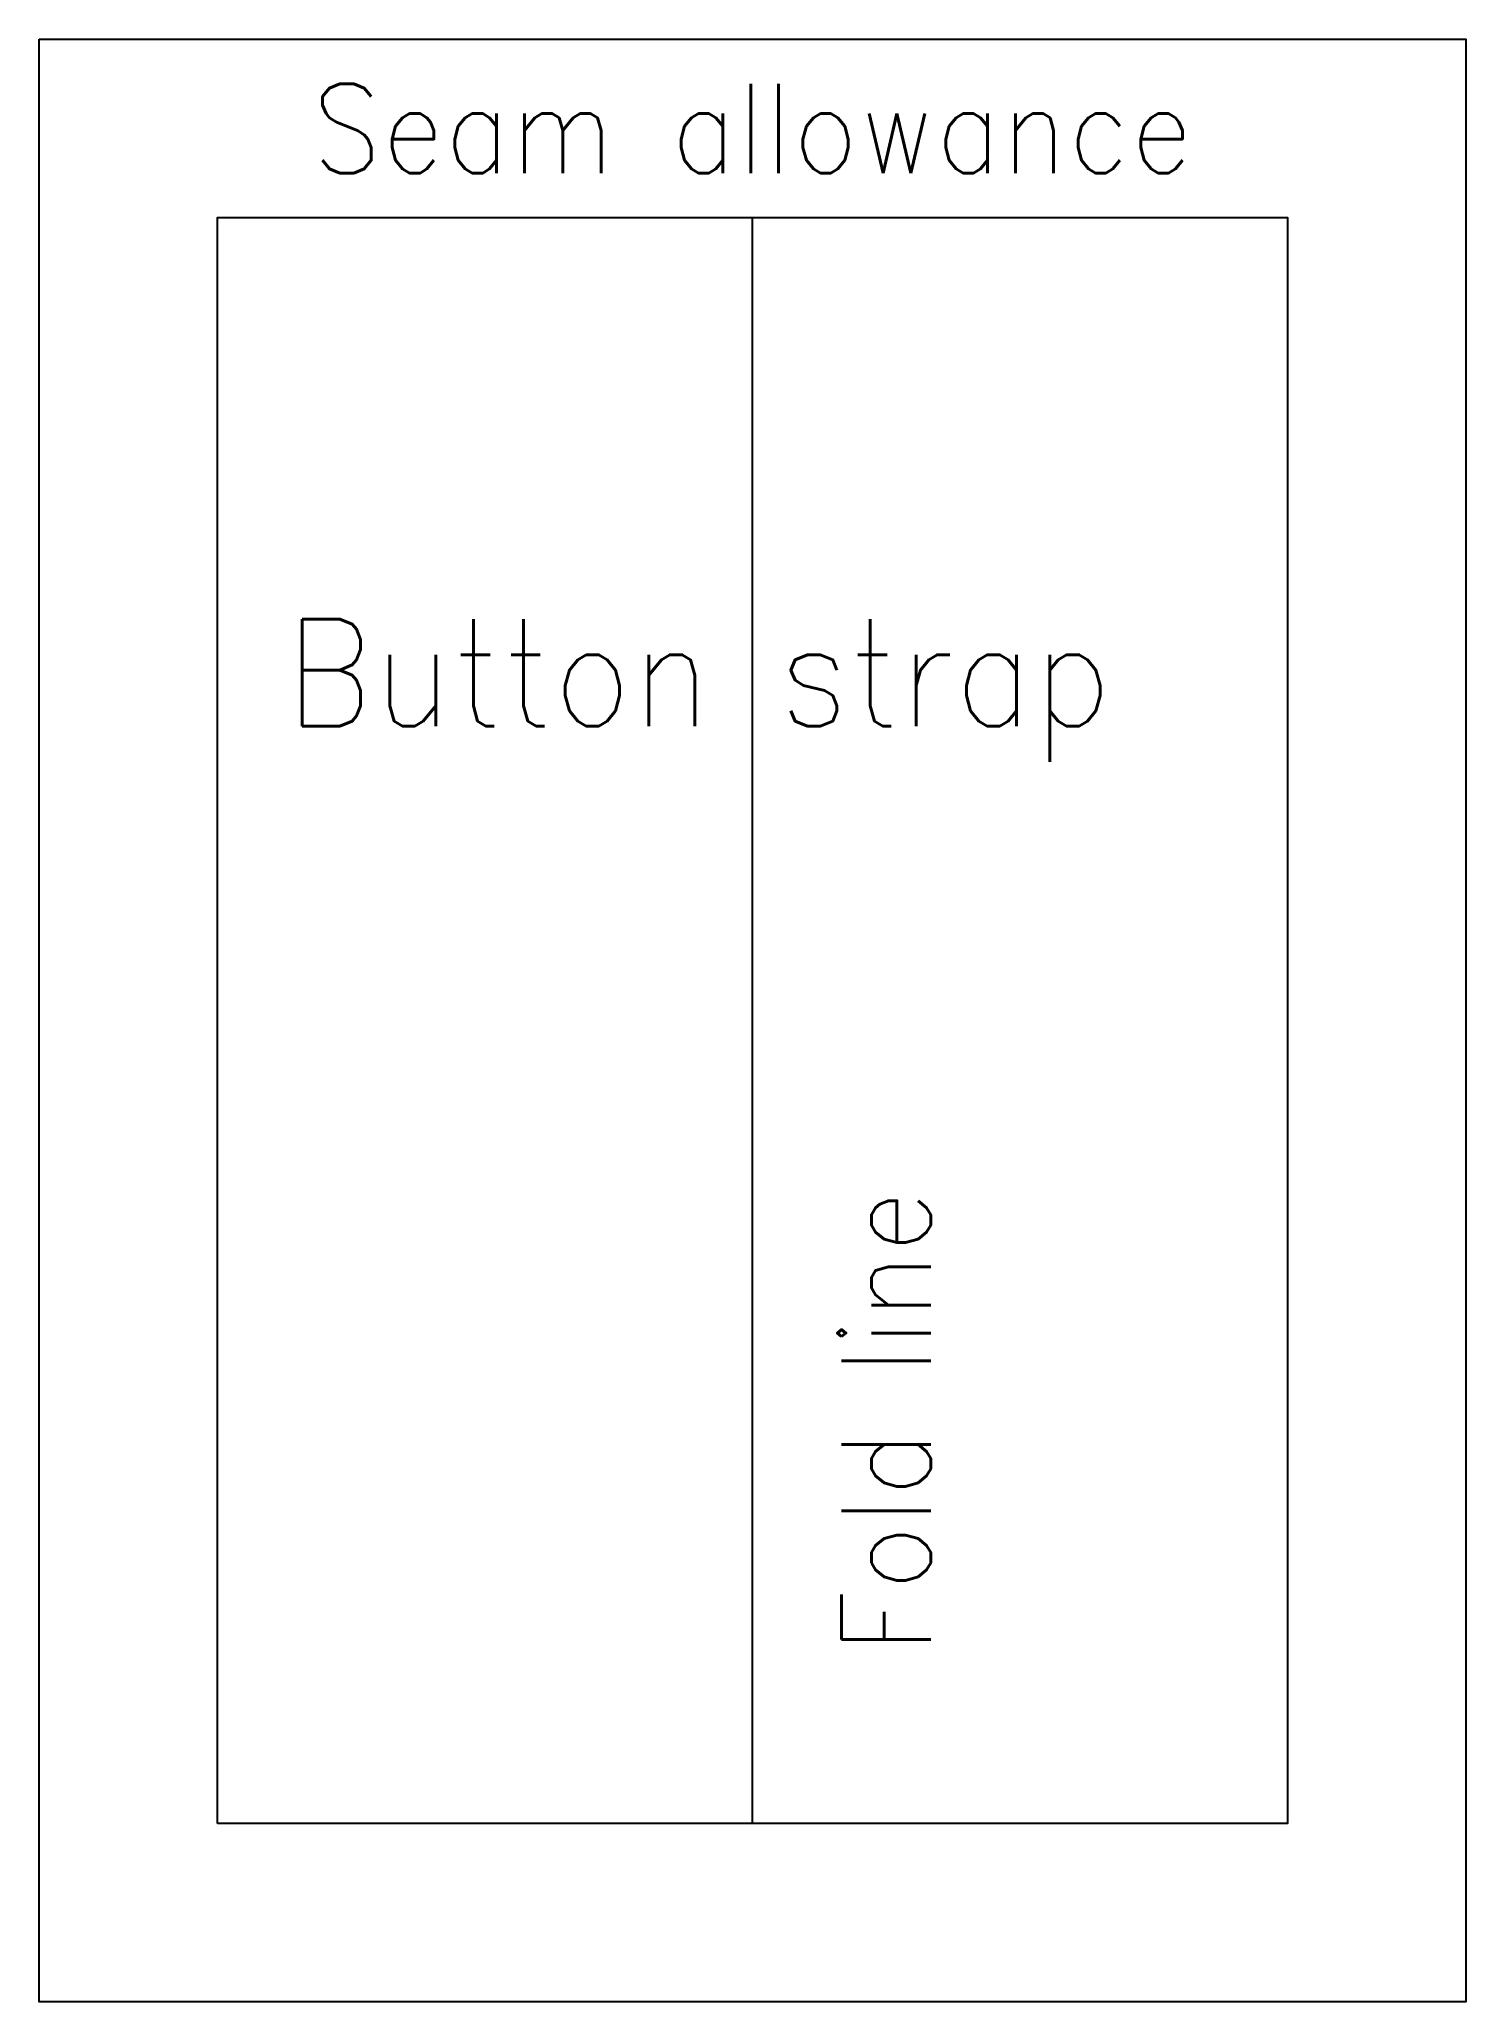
# Model space of a CAD drawing. Header units: millimetres. Extents: x -40 to 40, y -55 to 55.
import ezdxf
from ezdxf.enums import TextEntityAlignment as Align

# ---------------------------------------------------------------- set-up
doc = ezdxf.new("R2010")
doc.units = ezdxf.units.MM
doc.layers.get('0').update_dxf_attribs({"lineweight": 25, "true_color": 0xffffff})
doc.styles.add('textstyle0', font='')
doc.styles.add('textstyle1', font='')
doc.styles.add('textstyle2', font='')
doc.styles.get('textstyle0').set_extended_font_data('standard')
doc.styles.get('textstyle1').set_extended_font_data('standard')
doc.styles.get('textstyle2').set_extended_font_data('standard')

msp = doc.modelspace()

# ---------------------------------------------------------------- linework, layer by layer
msp.add_line((0, -45), (0, 45))
at = {"flags": 128}
for points in [[(-40, 55), (40, 55), (40, -55), (-40, -55)], [(-30, -45), (-30, 45), (30, 45), (30, -45)]]:
    msp.add_lwpolyline(points, close=True, dxfattribs=at)

# ---------------------------------------------------------------- texts
for s, height, style, p in [('Seam allowance', 5, 'textstyle1', (0, 52.5)), ('Button strap', 6, 'textstyle0', (-3, 22.5))]:
    msp.add_text(s, height=height, dxfattribs=dict(style=style)).set_placement(p, align=Align.TOP_CENTER)
at = {"style": 'textstyle2'}
msp.add_text('Fold line', height=5, rotation=90, dxfattribs=at).set_placement((5, -22.5), align=Align.TOP_CENTER)

doc.saveas('drawing.dxf')
